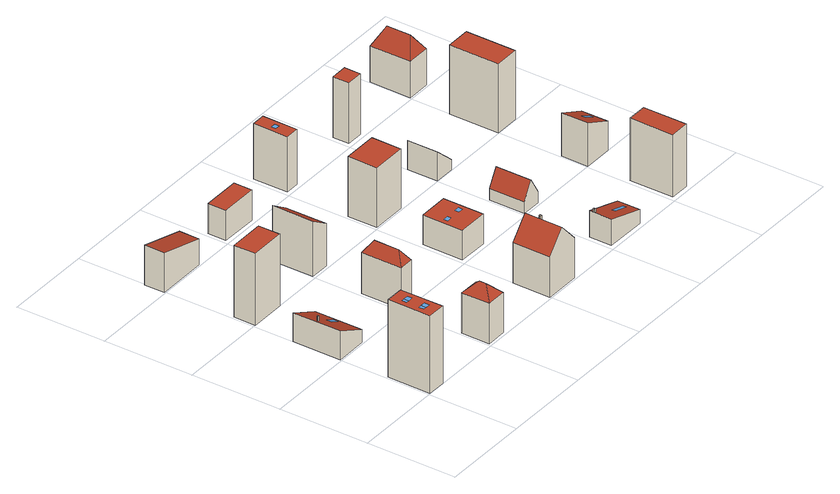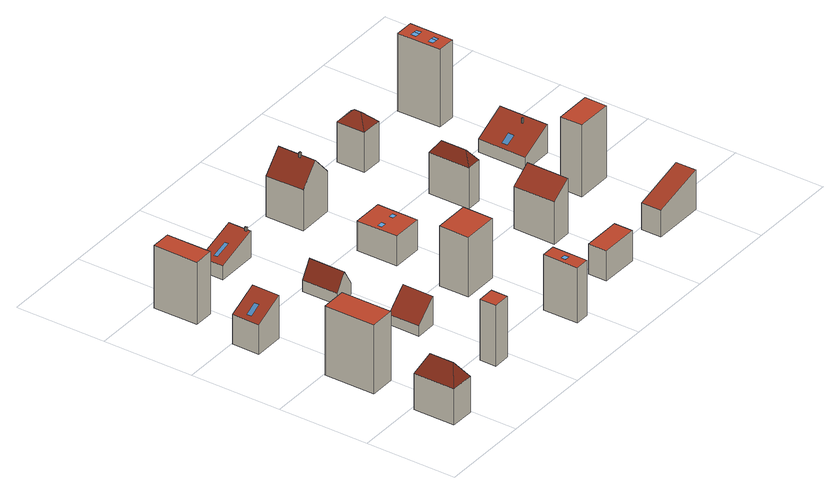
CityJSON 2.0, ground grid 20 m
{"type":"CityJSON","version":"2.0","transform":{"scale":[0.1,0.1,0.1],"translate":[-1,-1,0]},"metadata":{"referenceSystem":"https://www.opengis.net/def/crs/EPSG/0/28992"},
"CityObjects":{
"building1":{"type":"Building","attributes":{"roofType":"Flat","yearOfConstruction":1969,"function":"Residential","storeysAboveGround":5},"geometry":[{"type":"MultiSurface","lod":"3","boundaries":[[[0,1,2,3]],[[4,5,6,7],[8,9,10,11],[12,13,14,15],[16,17,18,19],[20,21,22,23]],[[10,9,8,11]],[[14,13,12,15]],[[18,17,16,19]],[[22,21,20,23]],[[2,4,7,3]],[[1,5,4,2]],[[0,6,5,1]],[[3,7,6,0]]],"semantics":{"surfaces":[{"type":"GroundSurface"},{"type":"RoofSurface"},{"type":"Window"},{"type":"WallSurface"}],"values":[0,1,2,2,2,2,3,3,3,3]}}]},
"building2":{"type":"Building","attributes":{"roofType":"Shed","yearOfConstruction":1976,"function":"Residential","storeysAboveGround":1},"children":["building2-1"],"geometry":[{"type":"MultiSurface","lod":"3","boundaries":[[[24,25,26,27]],[[28,29,30,31],[32,33,34,35],[36,37,38,39]],[[34,33,32,35]],[[27,26,29,28]],[[25,30,29,26]],[[25,24,31,30]],[[24,27,28,31]]],"semantics":{"surfaces":[{"type":"GroundSurface"},{"type":"RoofSurface"},{"type":"Window"},{"type":"WallSurface"}],"values":[0,1,2,3,3,3,3]}}]},
"building2-1":{"type":"BuildingInstallation","parents":["building2"],"geometry":[{"type":"MultiSurface","lod":"3","boundaries":[[[38,40,41,39]],[[42,43,37,36]],[[41,42,36,39]],[[38,37,43,40]],[[40,43,42,41]],[[38,37,36,39]]]}]},
"building3":{"type":"Building","attributes":{"roofType":"Flat","yearOfConstruction":1965,"function":"Residential","storeysAboveGround":5},"geometry":[{"type":"MultiSurface","lod":"3","boundaries":[[[44,45,46,47]],[[48,49,50,51]],[[46,48,51,47]],[[45,49,48,46]],[[44,50,49,45]],[[47,51,50,44]]],"semantics":{"surfaces":[{"type":"GroundSurface"},{"type":"RoofSurface"},{"type":"WallSurface"}],"values":[0,1,2,2,2,2]}}]},
"building4":{"type":"Building","attributes":{"roofType":"Hipped","yearOfConstruction":1967,"function":"Residential","storeysAboveGround":3},"geometry":[{"type":"MultiSurface","lod":"3","boundaries":[[[52,53,54,55]],[[56,57,58,59]],[[59,60,61,56]],[[58,60,59]],[[61,57,56]],[[54,60,58,55]],[[53,61,60,54]],[[52,57,61,53]],[[55,58,57,52]]],"semantics":{"surfaces":[{"type":"GroundSurface"},{"type":"RoofSurface"},{"type":"WallSurface"}],"values":[0,1,1,1,1,2,2,2,2]}}]},
"building5":{"type":"Building","attributes":{"roofType":"Shed","yearOfConstruction":1990,"function":"Residential","storeysAboveGround":2},"geometry":[{"type":"MultiSurface","lod":"3","boundaries":[[[62,63,64,65]],[[66,67,68,69]],[[65,64,67,66]],[[63,68,67,64]],[[63,62,69,68]],[[62,65,66,69]]],"semantics":{"surfaces":[{"type":"GroundSurface"},{"type":"RoofSurface"},{"type":"WallSurface"}],"values":[0,1,2,2,2,2]}}]},
"building6":{"type":"Building","attributes":{"roofType":"Hipped","yearOfConstruction":1959,"function":"Industrial","storeysAboveGround":3},"geometry":[{"type":"MultiSurface","lod":"3","boundaries":[[[70,71,72,73]],[[74,75,76,77]],[[77,78,79,74]],[[76,78,77]],[[79,75,74]],[[72,78,76,73]],[[71,79,78,72]],[[70,75,79,71]],[[73,76,75,70]]],"semantics":{"surfaces":[{"type":"GroundSurface"},{"type":"RoofSurface"},{"type":"WallSurface"}],"values":[0,1,1,1,1,2,2,2,2]}}]},
"building7":{"type":"Building","attributes":{"roofType":"Shed","yearOfConstruction":1948,"function":"Residential","storeysAboveGround":3},"geometry":[{"type":"MultiSurface","lod":"3","boundaries":[[[80,81,82,83]],[[84,85,86,87]],[[83,82,85,84]],[[81,86,85,82]],[[81,80,87,86]],[[80,83,84,87]]],"semantics":{"surfaces":[{"type":"GroundSurface"},{"type":"RoofSurface"},{"type":"WallSurface"}],"values":[0,1,2,2,2,2]}}]},
"building8":{"type":"Building","attributes":{"roofType":"Flat","yearOfConstruction":2009,"function":"Residential","storeysAboveGround":2},"geometry":[{"type":"MultiSurface","lod":"3","boundaries":[[[88,89,90,91]],[[92,93,94,95]],[[90,92,95,91]],[[89,93,92,90]],[[88,94,93,89]],[[91,95,94,88]]],"semantics":{"surfaces":[{"type":"GroundSurface"},{"type":"RoofSurface"},{"type":"WallSurface"}],"values":[0,1,2,2,2,2]}}]},
"building9":{"type":"Building","attributes":{"roofType":"Gabled","yearOfConstruction":1972,"function":"Residential","storeysAboveGround":3},"children":["building9-1"],"geometry":[{"type":"MultiSurface","lod":"3","boundaries":[[[96,97,98,99]],[[100,101,102,103]],[[103,104,105,100],[106,107,108,109]],[[99,98,104,103,102]],[[97,105,104,98]],[[97,96,101,100,105]],[[96,99,102,101]]],"semantics":{"surfaces":[{"type":"GroundSurface"},{"type":"RoofSurface"},{"type":"WallSurface"}],"values":[0,1,1,2,2,2,2]}}]},
"building9-1":{"type":"BuildingInstallation","parents":["building9"],"geometry":[{"type":"MultiSurface","lod":"3","boundaries":[[[108,110,111,109]],[[112,113,107,106]],[[111,112,106,109]],[[108,107,113,110]],[[110,113,112,111]],[[108,107,106,109]]]}]},
"building10":{"type":"Building","attributes":{"roofType":"Flat","yearOfConstruction":1947,"function":"Residential","storeysAboveGround":2},"geometry":[{"type":"MultiSurface","lod":"3","boundaries":[[[114,115,116,117]],[[118,119,120,121],[122,123,124,125],[126,127,128,129]],[[124,123,122,125]],[[128,127,126,129]],[[116,118,121,117]],[[115,119,118,116]],[[114,120,119,115]],[[117,121,120,114]]],"semantics":{"surfaces":[{"type":"GroundSurface"},{"type":"RoofSurface"},{"type":"Window"},{"type":"WallSurface"}],"values":[0,1,2,2,3,3,3,3]}}]},
"building11":{"type":"Building","attributes":{"roofType":"Flat","yearOfConstruction":1982,"function":"Residential","storeysAboveGround":4},"geometry":[{"type":"MultiSurface","lod":"3","boundaries":[[[130,131,132,133]],[[134,135,136,137]],[[132,134,137,133]],[[131,135,134,132]],[[130,136,135,131]],[[133,137,136,130]]],"semantics":{"surfaces":[{"type":"GroundSurface"},{"type":"RoofSurface"},{"type":"WallSurface"}],"values":[0,1,2,2,2,2]}}]},
"building12":{"type":"Building","attributes":{"roofType":"Flat","yearOfConstruction":1989,"function":"Residential","storeysAboveGround":4},"geometry":[{"type":"MultiSurface","lod":"3","boundaries":[[[138,139,140,141]],[[142,143,144,145],[146,147,148,149],[150,151,152,153]],[[148,147,146,149]],[[152,151,150,153]],[[140,142,145,141]],[[139,143,142,140]],[[138,144,143,139]],[[141,145,144,138]]],"semantics":{"surfaces":[{"type":"GroundSurface"},{"type":"RoofSurface"},{"type":"Window"},{"type":"WallSurface"}],"values":[0,1,2,2,3,3,3,3]}}]},
"building13":{"type":"Building","attributes":{"roofType":"Shed","yearOfConstruction":1976,"function":"Residential","storeysAboveGround":1},"children":["building13-1"],"geometry":[{"type":"MultiSurface","lod":"3","boundaries":[[[154,155,156,157]],[[158,159,160,161],[162,163,164,165],[166,167,168,169]],[[164,163,162,165]],[[157,156,159,158]],[[155,160,159,156]],[[155,154,161,160]],[[154,157,158,161]]],"semantics":{"surfaces":[{"type":"GroundSurface"},{"type":"RoofSurface"},{"type":"Window"},{"type":"WallSurface"}],"values":[0,1,2,3,3,3,3]}}]},
"building13-1":{"type":"BuildingInstallation","parents":["building13"],"geometry":[{"type":"MultiSurface","lod":"3","boundaries":[[[168,170,171,169]],[[172,173,167,166]],[[171,172,166,169]],[[168,167,173,170]],[[170,173,172,171]],[[168,167,166,169]]]}]},
"building14":{"type":"Building","attributes":{"roofType":"Gabled","yearOfConstruction":1974,"function":"Residential","storeysAboveGround":1},"geometry":[{"type":"MultiSurface","lod":"3","boundaries":[[[174,175,176,177]],[[178,179,180,181]],[[181,182,183,178]],[[177,176,182,181,180]],[[175,183,182,176]],[[175,174,179,178,183]],[[174,177,180,179]]],"semantics":{"surfaces":[{"type":"GroundSurface"},{"type":"RoofSurface"},{"type":"WallSurface"}],"values":[0,1,1,2,2,2,2]}}]},
"building15":{"type":"Building","attributes":{"roofType":"Shed","yearOfConstruction":1972,"function":"Residential","storeysAboveGround":1},"geometry":[{"type":"MultiSurface","lod":"3","boundaries":[[[184,185,186,187]],[[188,189,190,191]],[[187,186,189,188]],[[185,190,189,186]],[[185,184,191,190]],[[184,187,188,191]]],"semantics":{"surfaces":[{"type":"GroundSurface"},{"type":"RoofSurface"},{"type":"WallSurface"}],"values":[0,1,2,2,2,2]}}]},
"building16":{"type":"Building","attributes":{"roofType":"Flat","yearOfConstruction":1966,"function":"Residential","storeysAboveGround":4},"geometry":[{"type":"MultiSurface","lod":"3","boundaries":[[[192,193,194,195]],[[196,197,198,199]],[[194,196,199,195]],[[193,197,196,194]],[[192,198,197,193]],[[195,199,198,192]]],"semantics":{"surfaces":[{"type":"GroundSurface"},{"type":"RoofSurface"},{"type":"WallSurface"}],"values":[0,1,2,2,2,2]}}]},
"building17":{"type":"Building","attributes":{"roofType":"Flat","yearOfConstruction":1998,"function":"Residential","storeysAboveGround":4},"geometry":[{"type":"MultiSurface","lod":"3","boundaries":[[[200,201,202,203]],[[204,205,206,207]],[[202,204,207,203]],[[201,205,204,202]],[[200,206,205,201]],[[203,207,206,200]]],"semantics":{"surfaces":[{"type":"GroundSurface"},{"type":"RoofSurface"},{"type":"WallSurface"}],"values":[0,1,2,2,2,2]}}]},
"building18":{"type":"Building","attributes":{"roofType":"Shed","yearOfConstruction":1952,"function":"Industrial","storeysAboveGround":2},"geometry":[{"type":"MultiSurface","lod":"3","boundaries":[[[208,209,210,211]],[[212,213,214,215],[216,217,218,219]],[[218,217,216,219]],[[211,210,213,212]],[[209,214,213,210]],[[209,208,215,214]],[[208,211,212,215]]],"semantics":{"surfaces":[{"type":"GroundSurface"},{"type":"RoofSurface"},{"type":"Window"},{"type":"WallSurface"}],"values":[0,1,2,3,3,3,3]}}]},
"building19":{"type":"Building","attributes":{"roofType":"Flat","yearOfConstruction":1966,"function":"Industrial","storeysAboveGround":5},"geometry":[{"type":"MultiSurface","lod":"3","boundaries":[[[220,221,222,223]],[[224,225,226,227]],[[222,224,227,223]],[[221,225,224,222]],[[220,226,225,221]],[[223,227,226,220]]],"semantics":{"surfaces":[{"type":"GroundSurface"},{"type":"RoofSurface"},{"type":"WallSurface"}],"values":[0,1,2,2,2,2]}}]},
"building20":{"type":"Building","attributes":{"roofType":"Hipped","yearOfConstruction":1998,"function":"Industrial","storeysAboveGround":3},"geometry":[{"type":"MultiSurface","lod":"3","boundaries":[[[228,229,230,231]],[[232,233,234,235]],[[235,236,237,232]],[[234,236,235]],[[237,233,232]],[[230,236,234,231]],[[229,237,236,230]],[[228,233,237,229]],[[231,234,233,228]]],"semantics":{"surfaces":[{"type":"GroundSurface"},{"type":"RoofSurface"},{"type":"WallSurface"}],"values":[0,1,1,1,1,2,2,2,2]}}]}
},
"vertices":[
[6,97,0],[47,97,0],[47,1,0],[6,1,0],[47,1,174],[47,97,174],[6,97,174],[6,1,174],[25,35,174],[36,35,174],[36,24,174],[25,24,174],[18,35,174],[28,35,174],[28,24,174],[18,24,174],[25,74,174],[36,74,174],[36,63,174],[25,63,174],[18,74,174],[28,74,174],[28,63,174],[18,63,174],
[3,312,0],[74,312,0],[74,204,0],[3,204,0],[3,204,64],[74,204,29],[74,312,29],[3,312,64],[44,264,44],[65,264,34],[65,252,34],[44,252,44],[15,266,58],[17,266,57],[17,263,57],[15,263,58],
[17,263,68],[15,263,68],[15,266,68],[17,266,68],
[7,450,0],[87,450,0],[87,401,0],[7,401,0],[87,401,161],[87,450,161],[7,450,161],[7,401,161],
[207,70,0],[253,70,0],[253,7,0],[207,7,0],[230,46,114],[207,70,90],[207,7,90],[230,31,114],[253,7,90],[253,70,90],
[0,649,0],[113,649,0],[113,604,0],[0,604,0],[0,604,89],[113,604,59],[113,649,59],[0,649,89],
[209,300,0],[242,300,0],[242,209,0],[209,209,0],[226,283,117],[209,300,92],[209,209,92],[226,226,117],[242,209,92],[242,300,92],
[204,500,0],[248,500,0],[248,407,0],[204,407,0],[204,407,124],[248,407,95],[248,500,95],[204,500,124],
[210,651,0],[294,651,0],[294,610,0],[210,610,0],[294,610,68],[294,651,68],[210,651,68],[210,610,68],
[401,89,0],[480,89,0],[480,4,0],[401,4,0],[440,89,136],[401,89,91],[401,4,91],[440,4,136],[480,4,91],[480,89,91],[440,57,137],[444,57,132],[444,53,132],[440,53,137],
[444,53,142],[440,53,142],[440,57,142],[444,57,142],
[410,301,0],[477,301,0],[477,210,0],[410,210,0],[477,210,67],[477,301,67],[410,301,67],[410,210,67],[456,260,67],[468,260,67],[468,251,67],[456,251,67],[420,260,67],[431,260,67],[431,251,67],[420,251,67],
[408,471,0],[486,471,0],[486,404,0],[408,404,0],[486,404,134],[486,471,134],[408,471,134],[408,404,134],
[410,688,0],[441,688,0],[441,610,0],[410,610,0],[441,610,124],[441,688,124],[410,688,124],[410,610,124],[421,654,124],[431,654,124],[431,644,124],[421,644,124],[420,654,124],[430,654,124],[430,644,124],[420,644,124],
[610,61,0],[702,61,0],[702,10,0],[610,10,0],[610,10,59],[702,10,31],[702,61,31],[610,61,59],[653,39,46],[688,39,36],[688,31,36],[653,31,46],[611,53,59],[614,53,58],[614,49,58],[611,49,59],
[614,49,66],[611,49,66],[611,53,66],[614,53,66],
[605,286,0],[649,286,0],[649,206,0],[605,206,0],[627,286,63],[605,286,26],[605,206,26],[627,206,63],[649,206,26],[649,286,26],
[602,471,0],[648,471,0],[648,402,0],[602,402,0],[602,402,65],[648,402,23],[648,471,23],[602,471,65],
[610,647,0],[648,647,0],[648,610,0],[610,610,0],[648,610,136],[648,647,136],[610,647,136],[610,610,136],
[810,108,0],[854,108,0],[854,10,0],[810,10,0],[854,10,140],[854,108,140],[810,108,140],[810,10,140],
[804,261,0],[869,261,0],[869,200,0],[804,200,0],[804,200,97],[869,200,66],[869,261,66],[804,261,97],[834,236,83],[859,236,71],[859,226,71],[834,226,83],
[800,514,0],[855,514,0],[855,402,0],[800,402,0],[855,402,155],[855,514,155],[800,514,155],[800,402,155],
[803,697,0],[856,697,0],[856,605,0],[803,605,0],[830,678,119],[803,697,81],[803,605,81],[830,624,119],[856,605,81],[856,697,81]
]}
